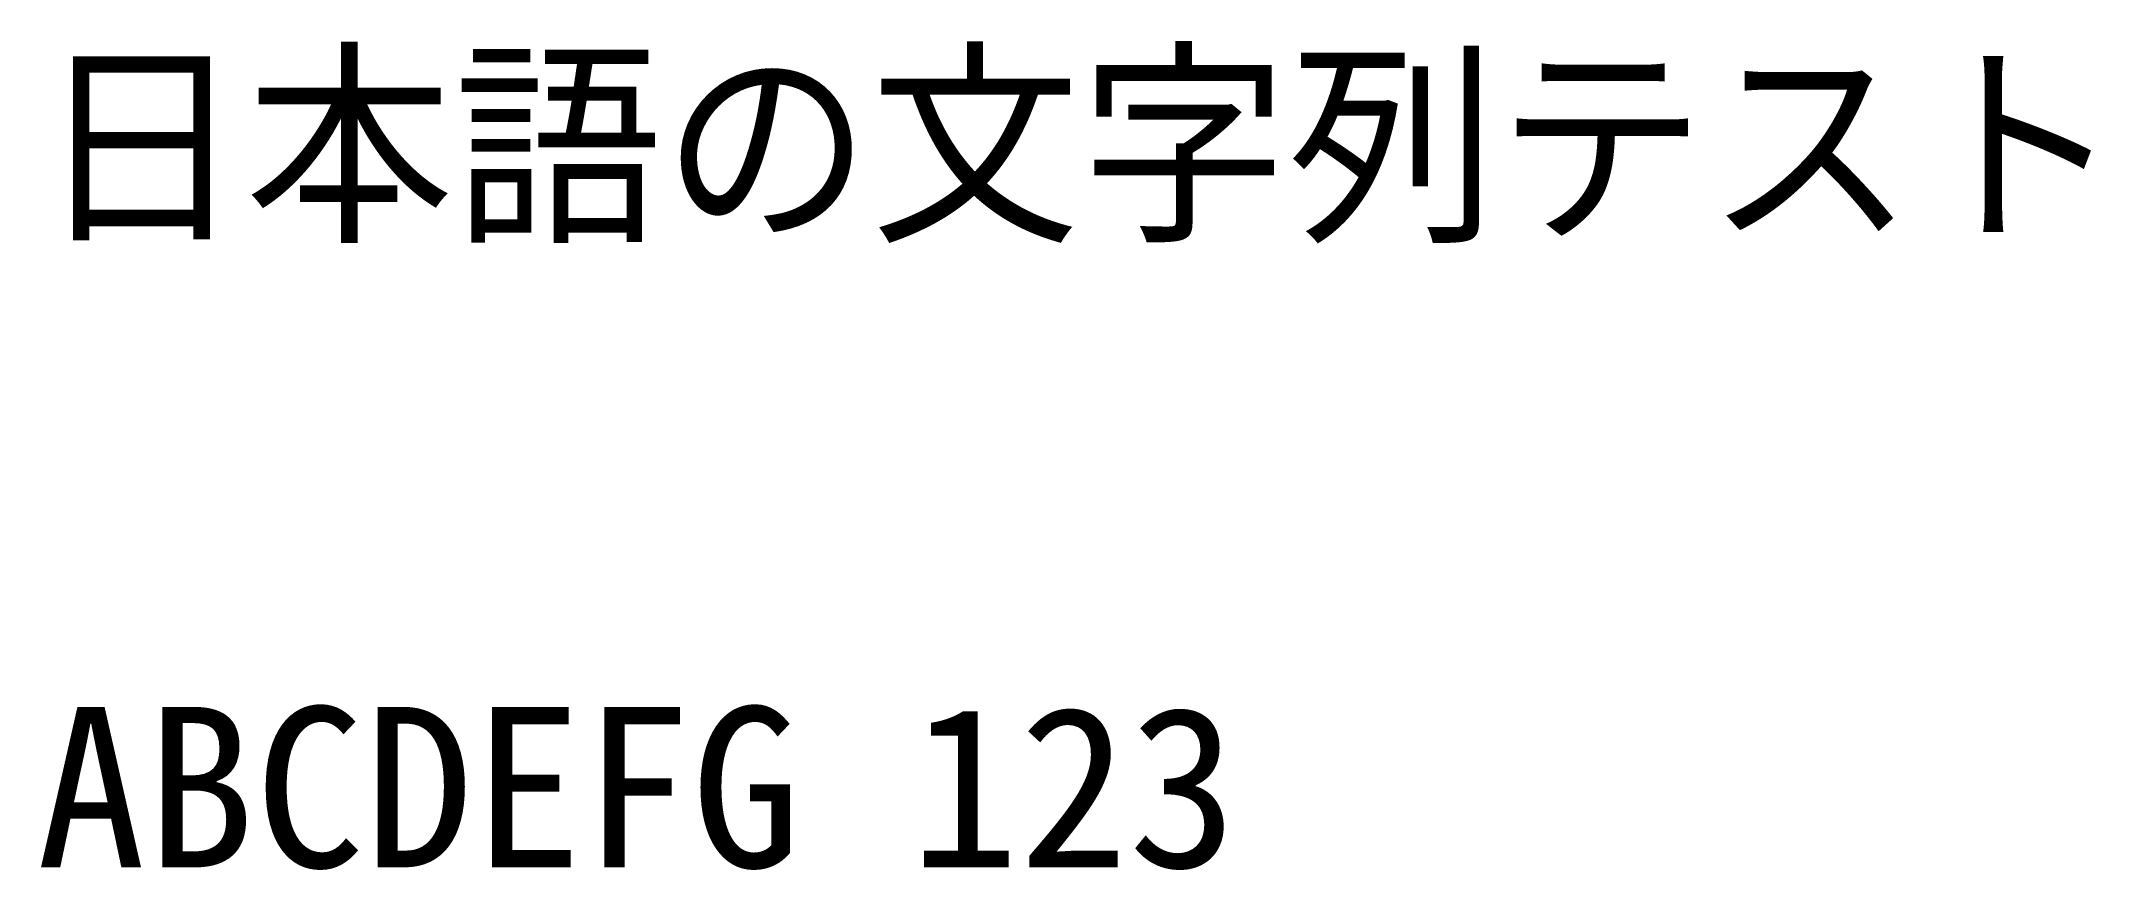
# Model space of a CAD drawing. Extents: x 0 to 128, y 0 to 51.
import ezdxf

# ---------------------------------------------------------------- set-up
doc = ezdxf.new("R2010")
doc.units = 0
doc.layers.get('0').update_dxf_attribs({"linetype": 'CONTINUOUS'})

msp = doc.modelspace()

# ---------------------------------------------------------------- texts
for s, p in [('日本語の文字列テスト', (0, 40)), ('ABCDEFG 123', (0, 0))]:
    msp.add_text(s, height=10).set_placement(p)

doc.saveas('drawing.dxf')
